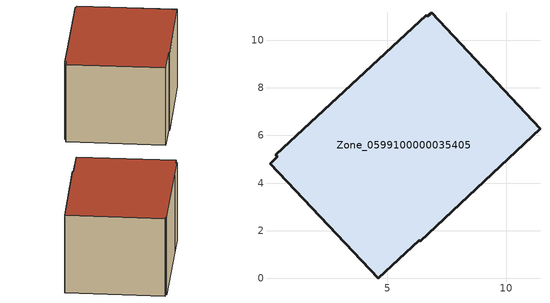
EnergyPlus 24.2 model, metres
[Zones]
Zone_0599100000035405
 floor ground (C_G): 0.31,5.19 1.76,6.52 6.63,11.05 6.68,10.99 6.86,11.16 11.41,6.28 6.38,1.56 6.34,1.61 4.61,0 0.08,4.82 0.38,5.11 z0
 wall outside (C_F): 1.76,6.52 0.31,5.19 0.38,5.11 0.08,4.82 4.61,0 6.34,1.61 6.38,1.56 11.41,6.28 6.86,11.16 6.68,10.99 6.63,11.05 1.76,6.52 z0:5.62
 roof outside (C_R): 4.61,0 6.34,1.61 6.38,1.56 11.41,6.28 6.86,11.16 6.68,10.99 6.63,11.05 1.76,6.52 0.31,5.19 0.38,5.11 0.08,4.82 z5.62
[BUILDING]
Pand.0599100000035405: North Axis=0; Terrain=City; Loads Convergence Tolerance Value=0.04; Temperature Convergence Tolerance Value=0.4; Solar Distribution=FullExterior; Maximum Number of Warmup Days=25; Minimum Number of Warmup Days=1
[Site:Location]
Rotterdam.The.Hague.AP_ZH_NLD Design_Conditions: Latitude=51.96; Longitude=4.45; Time Zone=1; Elevation=-4.5
[SITE:GROUNDTEMPERATURE:BUILDINGSURFACE]
18, 18, 18, 18, 18, 18, 18, 18, 18, 18, 18, 18
[MATERIAL] Thermal Absorptance=0.9; Solar Absorptance=0.7; Visible Absorptance=0.7
Name | Roughness | Thickness | Conductivity | Density | Specific Heat
G.TC.1975-1991 | MediumSmooth | 0.15 | 0.288461 | 540 | 1210
F.TC.1975-1991 | Rough | 0.3 | 0.230769 | 1920 | 840
R.TC.1975-1991 | MediumRough | 0.2 | 0.153846 | 1500 | 1000
[CONSTRUCTION]
C_G: G.TC.1975-1991
C_F: F.TC.1975-1991
C_R: R.TC.1975-1991
[ZONE]
Zone_0599100000035405: Type=1; Multiplier=1; Ceiling Height=Autocalculate; Volume=Autocalculate; Floor Area=autocalculate; Part of Total Floor Area=Yes
[ZONEINFILTRATION:DESIGNFLOWRATE]
Infil_Zone_0599100000035405: Zone or ZoneList or Space or SpaceList=Zone_0599100000035405; Schedule=AlwaysOn; Design Flow Rate Calculation Method=Flow/Area; Flow Rate per Floor Area=0.003; Constant Term Coefficient=1; Temperature Term Coefficient=0; Velocity Term Coefficient=0; Velocity Squared Term Coefficient=0
[HVACTEMPLATE:ZONE:IDEALLOADSAIRSYSTEM]
Zone_0599100000035405: Maximum Heating Supply Air Temperature=50; Minimum Cooling Supply Air Temperature=13; Maximum Heating Supply Air Humidity Ratio=0.0156; Minimum Cooling Supply Air Humidity Ratio=0.0077; Heating Limit=NoLimit; Cooling Limit=NoLimit; Dehumidification Control Type=ConstantSensibleHeatRatio; Cooling Sensible Heat Ratio=0.7; Dehumidification Setpoint=60; Humidification Control Type=None; Humidification Setpoint=30; Outdoor Air Method=None; Outdoor Air Flow Rate per Person=0.00944; Outdoor Air Flow Rate per Zone Floor Area=0; Outdoor Air Flow Rate per Zone=0; Demand Controlled Ventilation Type=None; Outdoor Air Economizer Type=NoEconomizer; Heat Recovery Type=None; Sensible Heat Recovery Effectiveness=0.7; Latent Heat Recovery Effectiveness=0.65
[ZONECONTROL:THERMOSTAT]
ThermostatControl_Zone_0599100000035405: Zone or ZoneList=Zone_0599100000035405; Control Type Schedule=DualSetpointControlType; Control 1=Thermostat_Zone_0599100000035405; Temperature Difference Between Cutout And Setpoint=0
[THERMOSTATSETPOINT:DUALSETPOINT]
Thermostat_Zone_0599100000035405: Heating Setpoint Temperature Schedule=HeatingSetpoint_Zone_0599100000035405; Cooling Setpoint Temperature Schedule=CoolingSetpoint_Zone_0599100000035405
[SCHEDULE:COMPACT]
HeatingSetpoint_Zone_0599100000035405: Through: 12/31, For: AllDays, Until: 24:00, 21
CoolingSetpoint_Zone_0599100000035405: Through: 12/31, For: AllDays, Until: 24:00, 24
DualSetpointControlType: Through: 12/31, For: AllDays, Until: 24:00, 4
AlwaysOn: Through: 12/31, For: AllDays, Until: 24:00, 1
